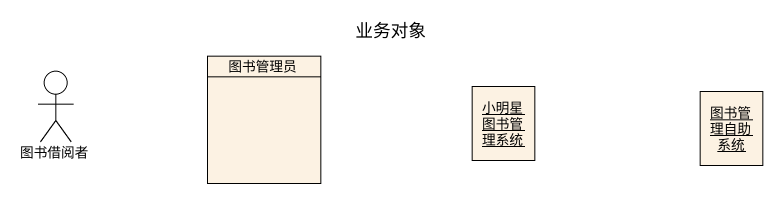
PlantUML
@startuml
title 业务对象
allowmixing
hide circle
hide empty members
actor 图书借阅者
class 图书管理员
object 小明星图书管理系统
object 图书管理自助系统
@enduml
